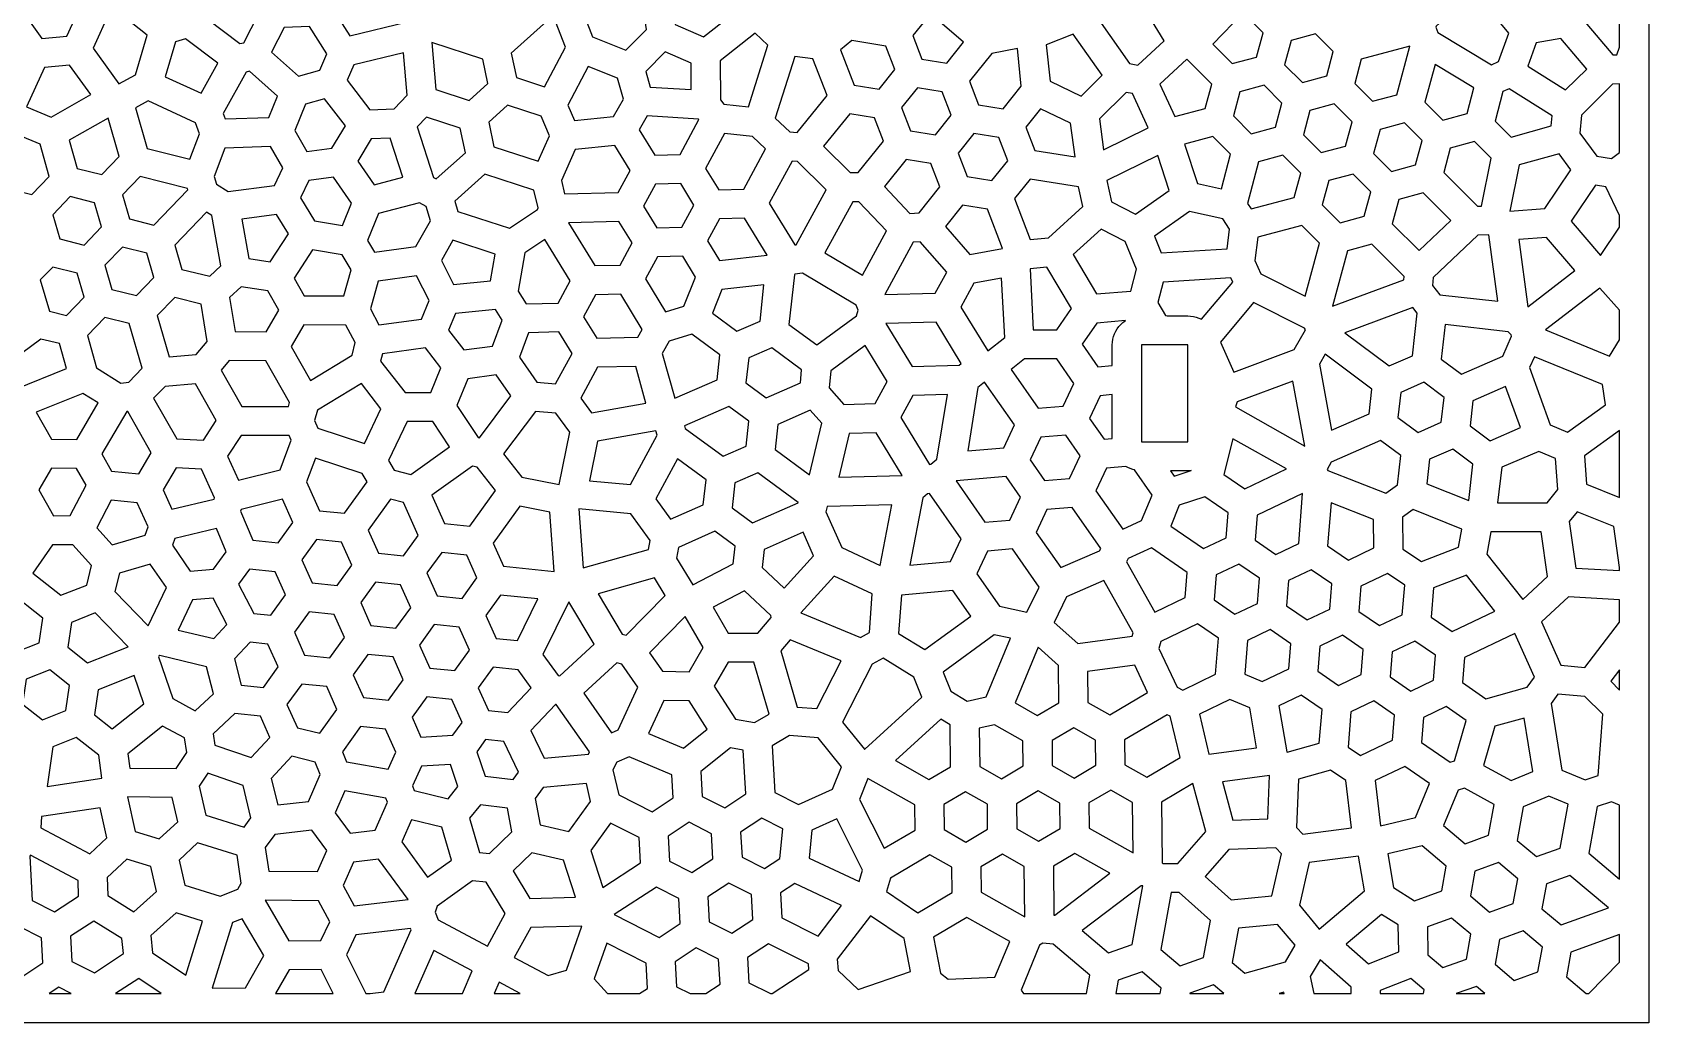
# Model space of a CAD drawing. Header units: millimetres. Extents: x 0 to 300, y -200 to 0.
# Drawn here: x 133 to 300, y -200 to -97.7 of the extents above; entities that cross this region are included whole.
import ezdxf

# ---------------------------------------------------------------- set-up
doc = ezdxf.new("R2010")
doc.units = ezdxf.units.MM

msp = doc.modelspace()

# ---------------------------------------------------------------- linework, layer by layer
at = {"color": 0}
for points in [[(204.19, -91.44), (198.96, -93.64), (199.44, -96.9), (202.38, -98.19), (206.15, -95.2), (205.77, -92.99), (204.26, -91.45), (204.19, -91.44)], [(300, -92.8), (300, -99.77), (300, -101.25), (300, -105), (300, -107.83), (300, -111.6), (300, -115.95), (300, -119.03), (300, -125.25), (300, -130.3), (300, -136.65), (300, -147.86), (300, -152.77), (300, -159.65), (300, -165.88), (300, -168.89), (300, -175.48), (300, -196.82), (300, -200), (295.4, -200), (292.38, -200), (286.86, -200), (283.81, -200), (279.66, -200), (274.02, -200), (273.11, -200), (266.87, -200), (266.08, -200), (263.01, -200), (259.3, -200), (256.3, -200), (252.7, -200), (233.75, -200), (228.11, -200), (225.05, -200), (219.49, -200), (216.49, -200), (211.06, -200), (208.05, -200), (203.55, -200), (200.27, -200), (196.66, -200), (191.08, -200), (186.8, -200), (183.68, -200), (180.34, -200), (170.33, -200), (168.14, -200), (155.82, -200), (151.39, -200), (145.26, -200), (141.33, -200), (138.23, -200), (133.72, -200), (130.72, -200)], [(135, -92.26), (132.36, -92.59), (131.19, -94.38), (134.02, -98.35), (136.61, -98.1), (138.15, -94.72), (135, -92.26)], [(165.38, -93.17), (164.19, -95.48), (165.85, -98.07), (171.8, -96.63), (171.9, -96.46), (171.9, -96.44), (169.42, -92.98), (165.38, -93.17)], [(191.99, -92.22), (189.55, -94.7), (190.92, -98.19), (194.36, -99.55), (196.48, -97.42), (195.95, -93.78), (191.99, -92.22)], [(155, -93.66), (152.4, -93.78), (151.1, -96.3), (154.49, -98.88), (154.88, -98.79), (156.4, -95.85), (155, -93.66)], [(247.61, -94.78), (243.19, -96.43), (246.38, -100.94), (247.23, -101.09), (249.94, -98.58), (247.61, -94.78)], [(296.71, -100.03), (297, -99.24), (297, -93.9), (296.68, -93.52), (294.12, -93.97), (293.24, -96.42), (296.3, -100.05), (296.71, -100.03)], [(141.03, -95.63), (139.34, -99.34), (141.97, -103.03), (143.69, -102.09), (144.89, -98.01), (141.76, -95.53), (141.03, -95.63)], [(186.83, -95.98), (182.51, -99.85), (183.05, -102.39), (185.96, -103.34), (188.11, -99.25), (186.83, -95.98)], [(225.83, -95.8), (224, -98.05), (224.94, -100.48), (227.5, -100.88), (229.24, -98.73), (225.83, -95.8)], [(260.18, -97.76), (258.12, -95.71), (254.98, -98.93), (256.99, -100.94), (259.5, -100.27), (260.18, -97.76)], [(278.05, -97.08), (278.02, -97.19), (278.22, -97.72), (283.78, -101.05), (284.5, -100.72), (285.56, -97.79), (283.89, -95.8), (278.39, -96.78), (278.05, -97.08)], [(148.88, -98.38), (147.82, -98.68), (146.76, -102.29), (150.48, -104.01), (152.19, -100.9), (148.88, -98.38)], [(161.66, -97.1), (159.07, -97.22), (157.76, -99.75), (160.55, -102.22), (162.73, -101.62), (163.47, -99.92), (161.66, -97.1)], [(204.12, -104.69), (204.47, -105.13), (207.02, -105.4), (209.02, -99.04), (207.7, -97.8), (204.1, -100.65), (204.12, -104.69)], [(237.78, -98.99), (238.17, -102.76), (241.37, -104.29), (243.56, -102.13), (240.55, -97.89), (237.78, -98.99)], [(265.58, -97.87), (263.07, -98.54), (262.4, -101.05), (264.24, -102.88), (266.75, -102.21), (267.42, -99.7), (265.58, -97.87)], [(290.94, -98.35), (288.38, -98.81), (287.52, -101.2), (291.42, -103.66), (293.6, -101.5), (290.94, -98.35)], [(171.4, -99.81), (166.25, -101.07), (165.55, -102.66), (167.91, -105.72), (170.42, -105.62), (171.77, -104.19), (171.4, -99.81)], [(174.32, -98.75), (174.73, -103.62), (178.18, -104.75), (180.11, -103.01), (179.58, -100.47), (174.32, -98.75)], [(198.41, -99.73), (196.41, -101.75), (196.87, -103.36), (201.11, -103.63), (201.1, -100.91), (198.41, -99.73)], [(217.7, -98.57), (216.53, -99.52), (217.93, -103.17), (220.5, -103.57), (222.13, -101.55), (221.2, -99.13), (217.7, -98.57)], [(232.15, -99.9), (229.83, -102.77), (230.77, -105.19), (233.33, -105.6), (235.2, -103.28), (234.8, -99.37), (232.15, -99.9)], [(275.34, -99.14), (270.32, -100.48), (269.65, -102.99), (271.48, -104.83), (273.99, -104.16), (275.34, -99.14)], [(134.31, -101.34), (132.45, -105.42), (134.98, -106.47), (139.08, -104.14), (136.9, -101.09), (134.31, -101.34)], [(155.12, -101.81), (152.75, -106.1), (152.95, -106.66), (157.48, -106.49), (158.37, -104.3), (155.47, -101.73), (155.12, -101.81)], [(193.48, -102.43), (190.46, -101.23), (188.36, -105.23), (189.04, -106.8), (193.08, -106.39), (194.1, -104.6), (193.48, -102.43)], [(211.8, -100.22), (209.79, -106.57), (211.3, -107.99), (212.06, -108.04), (215.13, -104.24), (213.67, -100.43), (211.8, -100.22)], [(254.87, -103.06), (252.3, -100.49), (249.52, -103.06), (251.06, -106.41), (254.2, -105.57), (254.87, -103.06)], [(281.95, -103.45), (277.93, -101.04), (276.89, -104.93), (278.73, -106.77), (281.24, -106.1), (281.95, -103.45)], [(224.47, -103.44), (222.83, -105.46), (223.76, -107.88), (226.33, -108.29), (227.97, -106.27), (227.03, -103.85), (224.47, -103.44)], [(260.28, -103.17), (257.77, -103.84), (257.1, -106.35), (258.93, -108.19), (261.44, -107.51), (262.12, -105.01), (260.28, -103.17)], [(296.17, -110.74), (297, -110.11), (297, -103.02), (296.28, -103.06), (293.06, -106.25), (292.88, -108.11), (294.64, -110.49), (296.17, -110.74)], [(145.01, -104.79), (143.69, -105.51), (144.9, -109.7), (149.3, -110.8), (150.3, -108.18), (149.91, -107.05), (145.01, -104.79)], [(163.24, -104.59), (161.27, -105.13), (160.16, -107.84), (161.4, -110.02), (163.97, -109.67), (165.38, -107.35), (163.24, -104.59)], [(246.02, -103.92), (243.26, -106.64), (243.69, -109.84), (248.29, -107.56), (246.67, -104.03), (246.02, -103.92)], [(265.01, -105.78), (264.34, -108.29), (266.18, -110.13), (268.69, -109.46), (269.36, -106.95), (267.52, -105.11), (265.01, -105.78)], [(284.95, -103.81), (284.13, -106.88), (285.79, -108.53), (289.94, -107.36), (290.04, -106.34), (285.58, -103.53), (284.95, -103.81)], [(136.85, -108.86), (137.69, -111.77), (140.21, -112.4), (142.01, -110.53), (140.88, -106.57), (136.85, -108.86)], [(173.76, -106.46), (172.79, -107.48), (174.48, -112.7), (174.76, -112.85), (177.79, -110.14), (177.25, -107.6), (173.76, -106.46)], [(180.19, -106.98), (180.72, -109.52), (185.29, -111.01), (186.46, -108.39), (185.59, -106.38), (182.12, -105.24), (180.19, -106.98)], [(196.55, -106.35), (195.74, -107.78), (197.35, -110.4), (199.95, -110.33), (201.9, -106.73), (201.87, -106.69), (196.55, -106.35)], [(217.47, -106.13), (214.75, -109.48), (217.51, -112.2), (218.34, -112.2), (220.96, -108.96), (220.03, -106.54), (217.47, -106.13)], [(237.18, -105.61), (235.66, -107.49), (236.6, -109.91), (240.76, -110.57), (240.29, -107.1), (237.18, -105.61)], [(131.62, -108.32), (128.64, -113.02), (128.73, -113.4), (133, -114.47), (134.8, -112.6), (133.84, -109.25), (131.62, -108.32)], [(207.42, -108.46), (204.54, -108.15), (202.58, -111.76), (203.94, -113.98), (206.54, -113.91), (208.79, -109.75), (207.42, -108.46)], [(230.3, -108.16), (228.66, -110.18), (229.6, -112.6), (232.16, -113.01), (233.8, -110.99), (232.86, -108.56), (230.3, -108.16)], [(254.97, -108.47), (252.06, -109.25), (253.39, -113.33), (255.86, -113.87), (256.81, -110.31), (254.97, -108.47)], [(274.77, -107.05), (272.26, -107.73), (271.58, -110.23), (273.42, -112.07), (275.93, -111.4), (276.6, -108.89), (274.77, -107.05)], [(151.82, -112.61), (152.08, -113.38), (153.29, -114.15), (158.05, -113.53), (158.91, -111.71), (157.64, -109.49), (152.94, -109.66), (151.82, -112.61)], [(170.01, -108.64), (168.06, -108.72), (166.67, -111.01), (168.34, -113.45), (171.32, -112.68), (170.01, -108.64)], [(189.11, -109.8), (187.69, -113), (188.03, -114.39), (193.55, -114.25), (194.79, -111.97), (193.21, -109.39), (189.11, -109.8)], [(282.01, -109), (279.5, -109.67), (278.83, -112.18), (282.32, -115.67), (282.72, -115.65), (283.72, -110.7), (282.01, -109)], [(212.07, -111.05), (211.52, -111.01), (209.17, -115.34), (211.82, -119.67), (211.96, -119.65), (215.04, -113.98), (212.07, -111.05)], [(225.86, -111.25), (223.3, -110.85), (221.05, -113.63), (223.7, -116.42), (224.64, -116.35), (226.79, -113.68), (225.86, -111.25)], [(249.29, -110.42), (244.04, -113.01), (244.51, -115.22), (247, -116.49), (250.46, -114.03), (249.29, -110.42)], [(259.71, -111.08), (258.56, -115.38), (258.93, -115.95), (263.38, -114.76), (264.06, -112.25), (262.22, -110.41), (259.71, -111.08)], [(291.96, -111.91), (290.74, -110.26), (286.63, -111.41), (285.67, -116.17), (289.27, -115.9), (291.96, -111.91)], [(144.17, -112.61), (142.37, -114.48), (143.08, -116.98), (145.6, -117.61), (149.11, -113.97), (149.07, -113.83), (144.17, -112.61)], [(161.6, -113.02), (160.76, -114.82), (162.2, -117.17), (165.07, -117.65), (166, -115.35), (164.17, -112.67), (161.6, -113.02)], [(179.79, -112.37), (176.69, -115.16), (177, -116.2), (182.33, -117.93), (185.21, -116.02), (185.29, -115.82), (184.85, -114.02), (179.79, -112.37)], [(200.02, -113.33), (197.43, -113.4), (196.19, -115.68), (197.54, -117.9), (200.14, -117.83), (201.38, -115.55), (200.02, -113.33)], [(241.11, -113.66), (236.13, -112.88), (234.49, -114.89), (236.12, -119.12), (237.99, -118.94), (241.54, -115.7), (241.11, -113.66)], [(269.46, -112.36), (266.95, -113.03), (266.28, -115.54), (268.12, -117.37), (270.63, -116.7), (271.3, -114.19), (269.46, -112.36)], [(297, -117.85), (297, -116.64), (295.56, -113.68), (294.5, -113.51), (291.99, -117.23), (295.03, -120.77), (297, -117.85)], [(136.96, -114.68), (135.16, -116.55), (135.87, -119.05), (138.39, -119.68), (140.2, -117.81), (139.48, -115.31), (136.96, -114.68)], [(274.2, -114.97), (273.52, -117.48), (276.3, -120.26), (279.57, -117.16), (276.71, -114.3), (274.2, -114.97)], [(151.05, -116.28), (147.76, -119.69), (148.48, -122.19), (151.37, -122.91), (152.51, -121.84), (151.58, -116.62), (151.05, -116.28)], [(158.28, -116.53), (154.69, -117), (155.42, -121.06), (157.6, -121.4), (159.5, -118.51), (158.28, -116.53)], [(173.04, -115.33), (168.8, -116.43), (167.67, -119.2), (168.38, -120.42), (172.66, -119.84), (174.17, -117.19), (173.72, -115.7), (173.04, -115.33)], [(218.41, -115.21), (217.78, -115.2), (214.92, -120.47), (218.79, -122.79), (221.27, -118.21), (218.41, -115.21)], [(231.69, -115.97), (229.13, -115.57), (227.36, -117.75), (229.87, -120.65), (233.25, -120.02), (231.69, -115.97)], [(256.02, -116.97), (252.56, -116.22), (248.96, -118.78), (249.65, -120.5), (256.45, -120.08), (256.71, -118.04), (256.02, -116.97)], [(193.63, -117.25), (188.43, -117.38), (191.15, -121.81), (193.75, -121.75), (194.99, -119.46), (193.63, -117.25)], [(206.61, -116.91), (204.02, -116.98), (202.78, -119.26), (204.01, -121.28), (208.96, -120.74), (206.61, -116.91)], [(243.43, -118.04), (240.55, -120.67), (242.96, -124.73), (246.51, -124.43), (247.09, -122.17), (245.94, -119.32), (243.43, -118.04)], [(259.32, -121.27), (259.93, -122.64), (264.53, -124.95), (265.99, -119.5), (264.16, -117.66), (259.63, -118.87), (259.32, -121.27)], [(142.36, -119.89), (140.55, -121.76), (141.27, -124.26), (143.79, -124.89), (145.59, -123.02), (144.88, -120.52), (142.36, -119.89)], [(162, -120.17), (160.09, -123.09), (161.12, -124.91), (165.22, -124.94), (165.98, -122.25), (165.06, -120.69), (162, -120.17)], [(180.85, -120.61), (176.49, -119.18), (175.3, -121.27), (176.56, -123.75), (180.36, -123.36), (180.85, -120.61)], [(185.97, -119.11), (183.92, -120.48), (183.22, -124.43), (184.06, -125.75), (187.35, -125.67), (188.59, -123.38), (185.97, -119.11)], [(227.49, -122.48), (224.76, -119.34), (224.04, -119.4), (221.11, -124.78), (226.31, -124.65), (227.49, -122.48)], [(274.73, -122.93), (271.4, -119.6), (268.89, -120.27), (267.35, -126.01), (274.7, -123.27), (274.73, -122.93)], [(277.73, -123.04), (277.67, -123.86), (278.44, -124.82), (284.41, -125.49), (283.49, -118.63), (282.34, -118.67), (277.73, -123.04)], [(289.46, -118.89), (286.58, -119.11), (287.51, -126.06), (292.39, -122.3), (289.46, -118.89)], [(197.62, -120.9), (196.38, -123.18), (198.46, -126.58), (200.34, -126.01), (201.56, -123.01), (200.22, -120.83), (197.62, -120.9)], [(135.15, -121.96), (133.87, -123.29), (134.81, -126.51), (136.58, -126.95), (138.39, -125.08), (137.67, -122.59), (135.15, -121.96)], [(168.77, -123.4), (167.96, -126.27), (168.83, -127.93), (173.26, -127.33), (174.04, -125.41), (172.74, -122.86), (168.77, -123.4)], [(211.81, -122.7), (211.76, -122.76), (211.19, -127.87), (214.09, -130), (218.18, -126.99), (218.34, -126.4), (218.14, -125.9), (212.61, -122.58), (211.81, -122.7)], [(230.28, -123.62), (228.94, -126.08), (231.73, -130.62), (233.48, -129.23), (233.16, -123.09), (230.28, -123.62)], [(237.83, -121.97), (236.12, -122.14), (236.44, -128.43), (238.87, -128.43), (240.37, -126.25), (237.83, -121.97)], [(249.85, -123.5), (249.3, -125.61), (250.08, -126.96), (250.26, -127), (252.4, -127), (252.69, -127.01), (252.99, -127.06), (253.27, -127.13), (253.55, -127.23), (253.81, -127.35), (257.03, -123.5), (256.84, -123.06), (249.85, -123.5)], [(150.47, -125.78), (147.75, -125.1), (145.95, -126.97), (147.17, -131.23), (149.98, -130.99), (151.11, -129.66), (150.47, -125.78)], [(153.4, -125.11), (153.98, -128.61), (157.2, -128.63), (158.51, -126.39), (157.38, -124.4), (154.62, -123.98), (153.4, -125.11)], [(193.82, -124.75), (191.23, -124.81), (189.99, -127.1), (191.34, -129.31), (195.6, -129.2), (196.05, -128.39), (193.82, -124.75)], [(208.62, -123.8), (204.28, -124.27), (203.29, -126.72), (205.83, -128.59), (208.21, -127.55), (208.62, -123.8)], [(297, -126.41), (294.94, -124.13), (289.35, -128.44), (295.97, -131.16), (297, -129.47), (297, -126.41)], [(180.87, -126.33), (176.74, -126.74), (176.04, -128.46), (177.63, -130.52), (180.58, -130.12), (181.58, -127.44), (180.87, -126.33)], [(264.46, -128.26), (259.17, -125.62), (255.77, -129.7), (257.14, -132.82), (263.38, -130.48), (264.56, -128.43), (264.46, -128.26)], [(275.64, -126.12), (268.62, -128.74), (273.21, -132.14), (275.59, -131.11), (276.1, -126.7), (275.64, -126.12)], [(140.54, -127.17), (138.74, -129.04), (139.69, -132.36), (142.2, -133.94), (143, -133.83), (144.39, -132.41), (143.06, -127.8), (140.54, -127.17)], [(161.1, -127.91), (159.79, -130.15), (161.79, -133.67), (166.08, -131.04), (166.4, -129.75), (165.44, -127.94), (161.1, -127.91)], [(229, -131.92), (226.39, -127.65), (221.19, -127.78), (223.91, -132.21), (228.79, -132.09), (229, -131.92)], [(241.48, -129.93), (243.09, -132.25), (244.6, -132.12), (244.6, -130), (244.61, -129.71), (244.66, -129.41), (244.73, -129.13), (244.83, -128.85), (244.95, -128.59), (245.11, -128.33), (245.28, -128.1), (245.48, -127.88), (245.7, -127.68), (245.93, -127.51), (245.97, -127.48), (242.99, -127.74), (241.48, -129.93)], [(285.48, -128.63), (278.98, -127.9), (278.57, -131.46), (280.66, -133), (284.95, -131.15), (285.84, -129.1), (285.81, -128.96), (285.48, -128.63)], [(133.94, -129.39), (130.07, -132.26), (131.17, -134.48), (131.32, -134.55), (136.59, -132.44), (135.86, -129.86), (133.94, -129.39)], [(183.35, -131.27), (185.16, -133.86), (187.08, -134.02), (188.79, -130.88), (187.43, -128.66), (184.29, -128.75), (183.35, -131.27)], [(198.81, -129.61), (198.11, -130.87), (199.4, -135.51), (203.77, -133.59), (204.06, -131.01), (201.18, -128.89), (198.81, -129.61)], [(219.07, -130.06), (215.52, -132.68), (215.34, -134.42), (216.88, -136.15), (220.11, -136.06), (221.35, -133.78), (219.07, -130.06)], [(247.6, -130), (247.6, -140), (252.4, -140), (252.4, -130), (247.6, -130)], [(153.39, -131.6), (152.55, -132.6), (154.68, -136.34), (159.49, -136.36), (159.62, -135.93), (157.18, -131.63), (153.39, -131.6)], [(173.66, -130.3), (169.21, -130.91), (169.02, -131.66), (171.54, -134.91), (174.21, -134.91), (175.25, -132.36), (173.66, -130.3)], [(209.42, -130.29), (207.04, -131.34), (206.75, -133.92), (208.85, -135.46), (212.38, -133.91), (212.51, -132.57), (209.42, -130.29)], [(235.54, -131.42), (234.15, -132.53), (236.95, -136.54), (239.53, -136.32), (240.63, -133.97), (238.87, -131.43), (235.54, -131.42)], [(266.57, -130.95), (265.99, -131.97), (267.24, -138.81), (271.12, -137.13), (271.42, -134.55), (266.57, -130.95)], [(288.19, -131.21), (287.7, -132.34), (289.83, -138.24), (291.62, -139), (295.54, -136.18), (295.23, -134.1), (288.19, -131.21)], [(176.9, -136.25), (179.09, -139.57), (179.23, -139.6), (182.48, -135.26), (180.97, -133.09), (178.03, -133.49), (176.9, -136.25)], [(195.37, -132.21), (191.42, -132.31), (189.7, -135.49), (190.81, -137.01), (196.43, -136.02), (195.37, -132.21)], [(138.26, -135), (133.45, -136.93), (135.04, -139.73), (137.63, -139.75), (139.84, -135.99), (138.26, -135)], [(146.75, -134.28), (145.57, -135.49), (147.96, -139.7), (150.72, -139.82), (152.05, -137.79), (149.9, -134.01), (146.75, -134.28)], [(162.51, -136.75), (162.18, -137.79), (162.52, -138.61), (167.35, -140.18), (169.05, -136.6), (167.03, -133.98), (162.51, -136.75)], [(223.98, -135.21), (222.74, -137.5), (225.72, -142.35), (225.86, -142.33), (226.48, -141.81), (227.56, -135.12), (223.98, -135.21)], [(234.49, -138.26), (231.4, -133.84), (230.71, -134.39), (229.66, -140.93), (233.38, -140.61), (234.49, -138.26)], [(242.25, -137.59), (243.74, -139.72), (244.6, -139.65), (244.6, -135.13), (243.35, -135.24), (242.25, -137.59)], [(263.26, -133.73), (257.51, -135.88), (257.32, -136.4), (264.49, -140.45), (263.26, -133.73)], [(276.78, -133.86), (274.4, -134.9), (274.1, -137.48), (276.18, -139.03), (278.57, -137.99), (278.87, -135.41), (276.78, -133.86)], [(281.85, -135.76), (281.55, -138.34), (283.63, -139.89), (286.75, -138.54), (285.22, -134.3), (281.85, -135.76)], [(140.22, -141.26), (141.23, -143.03), (144.06, -143.3), (145.33, -141.15), (142.9, -136.87), (142.79, -136.89), (140.22, -141.26)], [(185.03, -136.86), (181.73, -141.26), (183.6, -143.64), (187.46, -144.41), (188.55, -139), (187.12, -137.04), (185.03, -136.86)], [(200.42, -138.34), (200.49, -138.63), (204.41, -141.5), (206.79, -140.46), (207.07, -137.87), (204.98, -136.34), (200.42, -138.34)], [(213.39, -136.74), (210.05, -138.2), (209.77, -140.79), (213.33, -143.4), (214.59, -138.08), (213.39, -136.74)], [(169.84, -141.95), (170.41, -142.94), (172.14, -143.38), (176.12, -140.52), (174.41, -137.91), (171.75, -137.91), (169.84, -141.95)], [(159.59, -139.36), (154.62, -139.34), (153.21, -141.49), (154.34, -143.97), (158.63, -142.91), (159.79, -139.85), (159.59, -139.36)], [(191.41, -139.95), (190.6, -144.02), (194.84, -144.42), (197.57, -139.32), (197.46, -138.88), (191.41, -139.95)], [(222.9, -143.49), (220.19, -139.06), (217.42, -139.14), (216.35, -143.67), (222.9, -143.49)], [(239.79, -139.31), (237.2, -139.53), (236.1, -141.88), (237.59, -144.01), (240.18, -143.79), (241.28, -141.44), (239.79, -139.31)], [(257.04, -139.68), (256.11, -143.37), (258.28, -144.86), (262.58, -142.81), (257.04, -139.68)], [(267.19, -142.1), (266.79, -142.86), (266.86, -142.96), (272.84, -145.32), (274.04, -144.46), (274.39, -141.43), (272.31, -139.88), (267.19, -142.1)], [(293.36, -141.44), (293.59, -144.39), (297, -145.77), (297, -138.82), (293.36, -141.44)], [(162.3, -141.69), (161.37, -144.13), (162.71, -147.12), (165.3, -147.38), (167.64, -144.14), (167.13, -143.27), (162.3, -141.69)], [(202.63, -143.92), (199.68, -141.75), (197.45, -145.9), (198.95, -147.99), (202.35, -146.5), (202.63, -143.92)], [(279.76, -140.75), (277.37, -141.78), (277.08, -144.33), (281.41, -146.06), (281.84, -142.3), (279.76, -140.75)], [(288.64, -140.99), (284.82, -142.64), (284.4, -146.31), (289.5, -146.29), (290.62, -144.94), (290.38, -141.74), (288.64, -140.99)], [(137.61, -142.75), (135.02, -142.73), (133.7, -144.97), (135.22, -147.65), (136.97, -147.63), (138.6, -144.49), (137.61, -142.75)], [(147.9, -142.7), (146.56, -144.97), (147.47, -146.97), (151.82, -145.92), (151.87, -145.78), (150.52, -142.82), (147.9, -142.7)], [(178.5, -142.51), (174.32, -145.51), (175.63, -148.45), (178.22, -148.72), (180.88, -145.04), (178.99, -142.62), (178.5, -142.51)], [(207.99, -143.2), (205.61, -144.25), (205.33, -146.83), (207.42, -148.37), (212.14, -146.3), (212.15, -146.26), (207.99, -143.2)], [(246.88, -142.91), (246.73, -142.87), (246.45, -142.77), (246.19, -142.65), (246, -142.54), (244, -142.71), (242.9, -145.06), (245.67, -149.03), (247.62, -148.14), (248.7, -145.52), (246.88, -142.91)], [(252.69, -142.99), (252.4, -143), (250.6, -143), (250.99, -143.56), (252.76, -142.98), (252.69, -142.99)], [(228.48, -144.05), (228.47, -144.05), (231.44, -148.31), (234.03, -148.08), (235.13, -145.73), (233.64, -143.6), (228.48, -144.05)], [(143.87, -146.29), (141.18, -146.04), (139.7, -148.89), (141.29, -150.66), (144.69, -149.66), (145, -148.79), (143.87, -146.29)], [(154.62, -146.99), (154.56, -147.16), (155.83, -150.18), (158.45, -150.45), (159.97, -148.34), (158.9, -145.93), (154.62, -146.99)], [(170.05, -145.94), (167.73, -149.14), (168.79, -151.51), (171.37, -151.78), (172.9, -149.68), (171.38, -146.28), (170.05, -145.94)], [(183.41, -146.66), (180.65, -150.48), (181.71, -152.85), (186.95, -153.39), (186.5, -147.28), (183.41, -146.66)], [(215, -147.25), (216.66, -150.93), (220.61, -152.78), (221.82, -146.52), (215.14, -146.7), (215, -147.25)], [(225.72, -145.36), (225.52, -145.37), (225.02, -145.78), (223.68, -152.74), (227.88, -152.38), (228.98, -150.03), (225.72, -145.36)], [(240.44, -146.78), (237.85, -147), (236.75, -149.36), (239.29, -153), (243.29, -151.27), (243.41, -151.04), (240.44, -146.78)], [(254.16, -145.67), (251.52, -146.54), (250.63, -148.71), (254.03, -151.04), (256.37, -149.92), (256.58, -147.33), (254.16, -145.67)], [(259.57, -147.57), (259.36, -150.16), (261.5, -151.63), (263.85, -150.51), (264.26, -145.33), (259.57, -147.57)], [(271.56, -148.04), (267.19, -146.32), (266.84, -150.75), (268.98, -152.22), (271.62, -150.97), (271.56, -148.04)], [(194.86, -147.44), (189.48, -146.92), (189.93, -153.03), (196.69, -151.13), (196.85, -150.21), (194.86, -147.44)], [(275.66, -146.99), (274.56, -147.78), (274.62, -151.09), (276.54, -152.36), (280.35, -150.9), (280.71, -149.02), (275.66, -146.99)], [(297, -153.31), (297, -152.98), (296.41, -148.76), (292.62, -147.23), (291.79, -148.24), (292.47, -153.07), (297, -153.31)], [(147.76, -149.99), (147.51, -150.67), (149.36, -153.35), (151.77, -153.15), (153.08, -151.38), (152.06, -148.95), (147.76, -149.99)], [(162.41, -150.1), (160.88, -152.21), (161.94, -154.58), (164.53, -154.84), (166.05, -152.74), (164.99, -150.37), (162.41, -150.1)], [(203.55, -149.25), (199.78, -150.91), (199.57, -152.02), (201.26, -154.79), (205.45, -152.62), (205.65, -150.79), (203.55, -149.25)], [(212.65, -149.35), (208.63, -151.12), (208.42, -152.99), (210.71, -155.11), (213.75, -151.77), (212.65, -149.35)], [(288.91, -149.29), (283.71, -149.31), (283.27, -151.6), (286.99, -156.3), (289.56, -153.93), (288.91, -149.29)], [(135.14, -150.65), (133.1, -153.57), (135.98, -155.86), (138.66, -154.8), (139.16, -152.77), (137.23, -150.63), (135.14, -150.65)], [(175.33, -151.43), (173.8, -153.54), (174.87, -155.91), (177.45, -156.18), (178.97, -154.07), (177.91, -151.7), (175.33, -151.43)], [(230.6, -153.65), (232.93, -156.99), (235.78, -157.59), (237.03, -155.01), (234.29, -151.07), (231.7, -151.3), (230.6, -153.65)], [(248.63, -150.97), (246.25, -152.07), (246.08, -152.4), (249, -157.59), (252.12, -156.1), (252.33, -153.51), (248.63, -150.97)], [(142.06, -153.56), (141.58, -155.47), (145.01, -159.02), (146.89, -155.05), (145.22, -152.63), (142.06, -153.56)], [(155.49, -153.16), (154.34, -154.72), (155.93, -157.73), (157.68, -157.91), (159.21, -155.8), (158.14, -153.43), (155.49, -153.16)], [(255.32, -153.75), (255.11, -156.34), (257.26, -157.81), (259.6, -156.69), (259.8, -154.1), (257.66, -152.63), (255.32, -153.75)], [(265.14, -153.22), (262.8, -154.34), (262.59, -156.93), (264.73, -158.4), (267.08, -157.28), (267.28, -154.69), (265.14, -153.22)], [(166.96, -156.6), (168.02, -158.97), (170.6, -159.24), (172.13, -157.14), (171.07, -154.76), (168.48, -154.5), (166.96, -156.6)], [(191.48, -155.71), (193.97, -159.86), (194.4, -159.97), (198.41, -155.88), (197.31, -154.07), (191.48, -155.71)], [(219.81, -155.72), (215.88, -153.88), (212.43, -157.67), (218.58, -160.21), (219.53, -159.69), (219.81, -155.72)], [(243.73, -154.34), (239.87, -156.02), (238.59, -158.67), (241.02, -160.84), (246.65, -160.09), (246.76, -159.72), (243.73, -154.34)], [(273.01, -153.62), (270.27, -154.93), (270.07, -157.52), (272.21, -158.99), (274.55, -157.87), (274.8, -154.8), (273.01, -153.62)], [(281.17, -153.79), (277.78, -155.1), (277.54, -158.11), (279.69, -159.58), (284.1, -157.48), (281.17, -153.79)], [(129.96, -155.6), (129.28, -160.12), (131.32, -161.73), (133.74, -160.78), (134.12, -158.21), (130.66, -155.47), (129.96, -155.6)], [(151.71, -156.17), (149.6, -156.34), (148.12, -159.46), (151.78, -160.33), (153.15, -158.89), (151.71, -156.17)], [(181.4, -155.83), (179.88, -157.94), (180.94, -160.31), (183.15, -160.54), (185.27, -156.23), (181.4, -155.83)], [(188.47, -156.52), (185.79, -161.98), (187.37, -164.15), (187.53, -164.17), (191.08, -160.89), (188.47, -156.52)], [(206.6, -155.4), (203.37, -157.08), (204.92, -159.76), (208, -159.76), (209.36, -158.15), (209.34, -157.94), (206.6, -155.4)], [(228.14, -155.37), (222.81, -155.83), (222.53, -159.81), (225.23, -161.47), (229.97, -158), (228.14, -155.37)], [(297, -158.63), (297, -156.31), (291.71, -156.03), (288.93, -158.6), (290.92, -163.07), (293.39, -163.3), (297, -158.63)], [(137.09, -158.65), (136.7, -161.22), (138.74, -162.84), (142.93, -161.18), (139.54, -157.68), (137.09, -158.65)], [(161.64, -157.56), (160.11, -159.67), (161.17, -162.04), (163.76, -162.3), (165.28, -160.2), (164.22, -157.83), (161.64, -157.56)], [(196.8, -161.8), (198.12, -163.71), (200.88, -163.75), (202.32, -161.26), (200.47, -158.06), (196.8, -161.8)], [(173.03, -161), (174.1, -163.37), (176.68, -163.64), (178.2, -161.53), (177.14, -159.16), (174.56, -158.89), (173.03, -161)], [(227.13, -163.8), (227.92, -165.76), (229.61, -166.79), (231.57, -166.34), (234.09, -160.3), (232.39, -159.95), (227.13, -163.8)], [(249.62, -160.62), (249.4, -161.34), (251.3, -165.36), (251.88, -165.64), (255.26, -163.99), (255.56, -160.28), (253.41, -158.81), (249.62, -160.62)], [(258.55, -160.52), (258.27, -164), (260.09, -164.77), (262.83, -163.46), (263.03, -160.87), (260.89, -159.4), (258.55, -160.52)], [(268.37, -159.99), (266.02, -161.11), (265.82, -163.7), (267.96, -165.17), (270.3, -164.05), (270.51, -161.46), (268.37, -159.99)], [(286.18, -159.81), (280.98, -162.29), (280.77, -164.88), (283.18, -166.54), (287.44, -165.36), (288.19, -164.31), (286.18, -159.81)], [(155.56, -160.71), (153.94, -162.42), (154.63, -165.13), (156.91, -165.37), (158.44, -163.26), (157.37, -160.89), (155.56, -160.71)], [(211.33, -160.46), (210.36, -161.61), (212.06, -167.4), (214.08, -167.56), (216.59, -162.64), (211.33, -160.46)], [(239.04, -163.1), (236.95, -161.23), (234.56, -166.98), (236.84, -168.27), (239.08, -166.95), (239.04, -163.1)], [(275.84, -160.58), (273.5, -161.7), (273.3, -164.29), (275.44, -165.76), (277.78, -164.64), (277.99, -162.05), (275.84, -160.58)], [(134.84, -163.57), (132.42, -164.52), (132.04, -167.09), (134.08, -168.71), (136.49, -167.75), (136.87, -165.18), (134.84, -163.57)], [(146.12, -162.14), (146.08, -162.23), (147.55, -166.53), (149.88, -167.78), (151.76, -166.03), (151.05, -163.24), (146.2, -162.09), (146.12, -162.14)], [(167.71, -161.96), (166.19, -164.06), (167.25, -166.43), (169.84, -166.7), (171.36, -164.6), (170.3, -162.23), (167.71, -161.96)], [(180.63, -163.29), (179.11, -165.4), (180.17, -167.77), (182.15, -167.97), (184.57, -165.41), (183.22, -163.56), (180.63, -163.29)], [(193.95, -162.96), (193.42, -162.82), (190, -165.98), (192.87, -170.06), (193.55, -169.77), (195.6, -165.34), (193.95, -162.96)], [(204.92, -162.76), (203.49, -165.23), (205.66, -168.65), (207.63, -168.99), (209.14, -168.12), (207.57, -162.76), (204.92, -162.76)], [(220.92, -162.35), (219.79, -162.97), (216.74, -168.95), (219.01, -171.75), (219.02, -171.75), (224.93, -166.37), (224.1, -164.3), (220.92, -162.35)], [(246.91, -163.08), (242.05, -163.73), (242.08, -166.92), (244.34, -168.19), (248.23, -165.89), (246.91, -163.08)], [(297, -165.64), (297, -163.54), (296.08, -164.73), (297, -165.64)], [(143.57, -164.15), (139.84, -165.63), (139.46, -168.2), (141.3, -169.66), (144.56, -167.06), (143.57, -164.15)], [(160.87, -165.02), (159.34, -167.13), (160.42, -169.54), (162.74, -170.11), (164.51, -167.66), (163.45, -165.29), (160.87, -165.02)], [(176.37, -166.62), (173.79, -166.36), (172.27, -168.46), (173.18, -170.51), (176.48, -170.31), (177.43, -168.99), (176.37, -166.62)], [(198.28, -166.71), (196.69, -170.13), (200.31, -171.64), (202.76, -169.68), (200.9, -166.75), (198.28, -166.71)], [(258.79, -167.48), (256.73, -166.61), (253.62, -168.13), (254.58, -172.27), (259.5, -171.61), (258.79, -167.48)], [(261.8, -167.28), (262.62, -172.02), (262.66, -172.05), (265.98, -171.13), (266.26, -167.64), (264.12, -166.17), (261.8, -167.28)], [(271.6, -166.76), (269.25, -167.88), (268.96, -171.54), (270.24, -172.39), (273.53, -170.82), (273.74, -168.23), (271.6, -166.76)], [(290.63, -166.06), (289.94, -167.03), (291.03, -173.93), (293.43, -174.91), (294.79, -174.48), (295.27, -168.15), (293.41, -166.31), (290.63, -166.06)], [(153.96, -168.08), (151.72, -170.17), (151.91, -171.32), (155.64, -172.62), (157.58, -170.53), (156.61, -168.35), (153.96, -168.08)], [(187.16, -167.15), (187.07, -167.14), (184.53, -169.82), (185.91, -172.69), (190.48, -172.28), (190.6, -172.04), (187.16, -167.15)], [(250.25, -168.19), (245.87, -170.77), (245.9, -173.37), (248.16, -174.65), (251.59, -172.62), (250.59, -168.35), (250.25, -168.19)], [(276.73, -168.47), (276.52, -171.06), (279.48, -173.09), (279.94, -172.96), (281.16, -168.79), (279.07, -167.35), (276.73, -168.47)], [(287.14, -168.55), (284.11, -169.39), (282.93, -173.43), (285.8, -174.99), (288.02, -174.06), (287.14, -168.55)], [(146.48, -169.37), (142.91, -172.22), (143.1, -173.7), (147.89, -173.76), (148.99, -172.1), (148.75, -170.59), (146.48, -169.37)], [(166.94, -169.42), (165.07, -172.01), (165.49, -173.05), (169.8, -173.8), (170.59, -172.07), (169.53, -169.69), (166.94, -169.42)], [(227.85, -169.23), (226.89, -168.64), (222.19, -172.93), (225.66, -174.88), (227.9, -173.56), (227.85, -169.23)], [(232.43, -169.23), (230.86, -169.58), (230.9, -173.53), (233.16, -174.8), (235.4, -173.48), (235.37, -170.88), (232.43, -169.23)], [(238.37, -170.85), (238.4, -173.45), (240.66, -174.73), (242.9, -173.4), (242.87, -170.81), (240.61, -169.53), (238.37, -170.85)], [(137.59, -170.55), (135.18, -171.5), (134.57, -175.59), (140.22, -174.75), (139.9, -172.38), (137.59, -170.55)], [(178.95, -172.02), (179.82, -174.54), (182.71, -174.88), (183.27, -174.11), (181.75, -170.95), (179.86, -170.75), (178.95, -172.02)], [(205.16, -171.6), (202.1, -174.05), (202.24, -176.63), (204.56, -177.8), (206.74, -176.38), (206.48, -171.84), (205.16, -171.6)], [(211.26, -170.35), (209.46, -171.4), (209.73, -176.21), (212.2, -177.46), (215.68, -175.88), (216.61, -173.56), (214.2, -170.58), (211.26, -170.35)], [(159.85, -172.49), (157.72, -174.78), (158.39, -177.5), (161.58, -177.14), (162.79, -174.37), (162.26, -173.08), (159.85, -172.49)], [(173.23, -173.51), (172.3, -175.55), (172.47, -176.02), (175.99, -176.87), (177.01, -175.62), (176.23, -173.33), (173.23, -173.51)], [(193.02, -173.9), (193.61, -176.47), (197.07, -178.22), (199.25, -176.79), (199.11, -174.39), (194.68, -172.55), (193.43, -173.09), (193.02, -173.9)], [(274.82, -173.53), (271.74, -175), (272.3, -179.66), (275.91, -178.8), (277.37, -175.28), (274.82, -173.53)], [(151.17, -174.24), (150.29, -175.56), (150.98, -178.57), (154.94, -179.79), (155.63, -178.83), (154.81, -175.5), (151.17, -174.24)], [(224.19, -177.5), (219.36, -174.78), (218.49, -176.94), (221.02, -181.99), (224.22, -180.1), (224.19, -177.5)], [(260.67, -178.96), (260.85, -174.46), (255.98, -175.11), (257.06, -179.1), (260.67, -178.96)], [(267.14, -173.93), (263.84, -174.84), (263.63, -179.84), (264.27, -180.52), (269.3, -179.87), (268.71, -174.98), (267.14, -173.93)], [(147.49, -176.75), (142.86, -176.69), (143.67, -180.25), (146.16, -181.01), (148.06, -179.24), (147.49, -176.75)], [(165.32, -176.07), (164.33, -178.34), (165.87, -180.43), (168.45, -180.13), (169.72, -177.23), (169.57, -176.81), (165.32, -176.07)], [(185.82, -175.71), (184.99, -176.84), (185.5, -179.58), (188.45, -180.27), (190.69, -177.16), (190.27, -175.31), (185.82, -175.71)], [(227.19, -177.47), (227.22, -180.06), (229.48, -181.34), (231.72, -180.02), (231.69, -177.42), (229.43, -176.14), (227.19, -177.47)], [(236.93, -176.06), (234.69, -177.39), (234.72, -179.98), (236.98, -181.26), (239.22, -179.94), (239.19, -177.34), (236.93, -176.06)], [(244.43, -175.99), (242.19, -177.31), (242.22, -179.91), (246.74, -182.46), (246.69, -177.26), (244.43, -175.99)], [(249.69, -177.23), (249.75, -183.5), (249.85, -183.56), (251.38, -183.55), (254.26, -180.26), (252.93, -175.31), (249.69, -177.23)], [(280.97, -175.79), (280.33, -175.97), (278.8, -179.65), (281.03, -181.53), (283.47, -180.64), (284.05, -177.45), (280.97, -175.79)], [(289.69, -176.62), (287.05, -177.72), (286.43, -181.17), (288.41, -182.85), (290.86, -181.97), (291.67, -177.43), (289.69, -176.62)], [(133.99, -178.71), (133.94, -179.89), (138.99, -182.55), (140.75, -180.92), (140.04, -177.81), (133.99, -178.71)], [(179.35, -177.5), (178.21, -178.89), (179.24, -182.42), (180.26, -182.51), (182.58, -180.29), (182.13, -177.83), (179.35, -177.5)], [(297, -177.53), (296.15, -177.2), (294.68, -177.66), (293.81, -182.5), (297, -185.19), (297, -177.53)], [(157.11, -181.92), (157.46, -184.36), (162.5, -184.4), (163.46, -182.21), (161.92, -180.12), (158.08, -180.55), (157.11, -181.92)], [(175.35, -179.81), (172.2, -179.04), (171.2, -181.33), (173.88, -184.96), (176.35, -183.21), (175.35, -179.81)], [(195.72, -180.89), (192.77, -179.4), (190.74, -182.22), (191.98, -186.03), (195.87, -183.49), (195.72, -180.89)], [(200.89, -179.3), (198.72, -180.73), (198.86, -183.32), (201.18, -184.49), (203.35, -183.07), (203.21, -180.48), (200.89, -179.3)], [(208.38, -178.89), (206.2, -180.31), (206.35, -182.9), (208.67, -184.08), (210.25, -183.04), (210.57, -179.99), (208.38, -178.89)], [(213.57, -180.13), (213.27, -183), (218.45, -185.43), (218.8, -184.24), (216.15, -178.96), (213.57, -180.13)], [(150.1, -181.44), (148.2, -183.21), (148.79, -185.8), (152.43, -186.94), (154.28, -186.2), (154.6, -185.58), (154.19, -182.69), (150.1, -181.44)], [(261.48, -181.93), (256.62, -182.12), (254.18, -184.91), (256.86, -187.32), (261.08, -186.89), (262.06, -182.55), (261.48, -181.93)], [(276.61, -181.72), (273.05, -182.57), (273.64, -186.04), (275.8, -187.4), (278.64, -186.38), (279.09, -183.82), (276.61, -181.72)], [(132.84, -182.71), (132.78, -182.79), (133.03, -187.39), (135.35, -188.56), (137.83, -186.94), (137.77, -185.3), (132.84, -182.71)], [(142.79, -183.12), (140.76, -185.01), (140.83, -186.87), (143.53, -188.54), (145.87, -186.44), (145.28, -183.88), (142.79, -183.12)], [(168.79, -183.11), (166.21, -183.41), (165.15, -185.84), (166.29, -187.93), (171.88, -187.29), (168.79, -183.11)], [(184.65, -182.46), (182.71, -184.32), (184.44, -187.16), (189.16, -187.04), (187.92, -183.22), (184.65, -182.46)], [(225.74, -182.68), (221.67, -185.09), (221.27, -186.46), (224.5, -188.64), (228.04, -186.55), (228.01, -183.95), (225.74, -182.68)], [(233.24, -182.6), (231.01, -183.92), (231.04, -186.52), (235.56, -189.07), (235.51, -183.87), (233.24, -182.6)], [(238.51, -183.84), (238.56, -188.88), (238.66, -188.89), (244.35, -184.55), (240.74, -182.52), (238.51, -183.84)], [(270.04, -182.8), (264.93, -183.46), (263.94, -187.88), (265.98, -190.33), (270.65, -186.37), (270.04, -182.8)], [(284.49, -183.47), (282.05, -184.35), (281.59, -186.91), (283.57, -188.58), (286.02, -187.7), (286.48, -185.14), (284.49, -183.47)], [(289.43, -185.67), (288.97, -188.23), (290.96, -189.91), (295.84, -188.14), (291.87, -184.79), (289.43, -185.67)], [(174.85, -187.95), (174.67, -188.59), (174.97, -189.38), (180.05, -192.09), (181.88, -188.72), (179.91, -185.49), (178.5, -185.36), (174.85, -187.95)], [(199.83, -187.17), (197.51, -186), (193.16, -188.84), (197.8, -191.19), (199.97, -189.76), (199.83, -187.17)], [(205, -185.58), (202.82, -187), (202.97, -189.6), (205.29, -190.77), (207.46, -189.35), (207.32, -186.75), (205, -185.58)], [(210.31, -186.59), (210.46, -189.18), (214.2, -191.07), (216.64, -187.89), (211.79, -185.62), (210.31, -186.59)], [(247.76, -185.85), (247.59, -185.85), (241.5, -190.49), (244.21, -192.79), (246.66, -191.92), (247.76, -185.85)], [(250.68, -186.55), (249.61, -192.45), (251.59, -194.13), (254.03, -193.26), (254.73, -189.43), (251.5, -186.55), (250.68, -186.55)], [(147.89, -188.66), (145.27, -191), (145.47, -192.77), (148.89, -195.11), (150.62, -189.52), (147.89, -188.66)], [(162.59, -187.4), (157.08, -187.36), (159.54, -191.54), (162.86, -191.51), (163.78, -189.58), (162.59, -187.4)], [(129.5, -191.48), (129.64, -194.08), (131.96, -195.25), (134.13, -193.83), (133.99, -191.24), (131.67, -190.06), (129.5, -191.48)], [(139.39, -189.51), (136.99, -191.07), (137.13, -193.67), (139.45, -194.84), (142.46, -192.87), (142.29, -191.3), (139.39, -189.51)], [(156.96, -193.06), (154.72, -189.26), (153.71, -189.66), (151.63, -196.43), (155.06, -196.41), (156.96, -193.06)], [(165.48, -192.99), (167.48, -197), (167.95, -197), (169.36, -196.82), (172.16, -190.41), (172.11, -190.29), (166.46, -190.93), (165.48, -192.99)], [(184.52, -190.16), (182.83, -193.26), (186.32, -195.14), (188.22, -194.58), (189.81, -190.02), (184.52, -190.16)], [(219.61, -188.96), (216.18, -193.43), (216.27, -194.6), (218.35, -196.58), (223.76, -194.72), (223.1, -191.31), (219.61, -188.96)], [(226.13, -191.16), (226.85, -194.87), (227.65, -195.49), (232.48, -195.31), (234, -191.63), (229.56, -189.13), (226.13, -191.16)], [(261.67, -189.85), (257.63, -190.25), (256.99, -193.8), (258.27, -194.89), (262.47, -193.7), (263.47, -192.01), (261.67, -189.85)], [(274.13, -189.9), (272.41, -188.81), (268.76, -191.9), (271.07, -193.93), (274.18, -192.7), (274.13, -189.9)], [(279.65, -189.2), (277.14, -190.11), (277.19, -193.01), (278.74, -194.31), (281.18, -193.43), (281.64, -190.87), (279.65, -189.2)], [(192.44, -197), (195.76, -197), (196.59, -196.46), (196.44, -193.86), (192.37, -191.8), (191.09, -195.47), (192.44, -197)], [(207.07, -195.87), (209.3, -197), (209.46, -197), (213.25, -194.52), (213.21, -193.93), (209.1, -191.86), (206.93, -193.28), (207.07, -195.87)], [(235.18, -196.63), (235.41, -197), (241.92, -197), (242.27, -195.08), (238.5, -191.88), (237.43, -191.79), (237.09, -192), (235.18, -196.63)], [(284.59, -191.4), (284.13, -193.96), (286.12, -195.64), (288.56, -194.75), (289.02, -192.2), (287.04, -190.52), (284.59, -191.4)], [(293.55, -197), (293.81, -197), (297, -193.76), (297, -190.91), (291.97, -192.73), (291.52, -195.28), (293.55, -197)], [(178.49, -194.66), (174.51, -192.53), (172.56, -197), (177.47, -197), (178.49, -194.66)], [(199.58, -196.29), (200.99, -197), (202.61, -197), (204.08, -196.04), (203.93, -193.45), (201.61, -192.28), (199.44, -193.7), (199.58, -196.29)], [(269.27, -197), (269.27, -196.34), (266.06, -193.52), (265.04, -195.24), (265.43, -197), (269.27, -197)], [(162.89, -194.51), (159.57, -194.54), (158.17, -197), (164.13, -197), (162.89, -194.51)], [(249.54, -197), (249.65, -196.42), (247.67, -194.74), (245.22, -195.62), (244.97, -197), (249.54, -197)], [(134.77, -197), (137.07, -197), (135.77, -196.34), (134.77, -197)], [(141.63, -197), (146.34, -197), (144.04, -195.43), (141.63, -197)], [(180.74, -197), (183.45, -197), (181.25, -195.82), (180.74, -197)], [(255.04, -196.08), (252.6, -196.96), (252.59, -197), (256.12, -197), (255.04, -196.08)], [(261.83, -197), (262.36, -197), (262.32, -196.86), (261.83, -197)], [(276.73, -197), (276.8, -196.61), (275.42, -195.44), (272.27, -196.68), (272.27, -197), (276.73, -197)], [(280.13, -197), (283.08, -197), (282.2, -196.25), (280.13, -197)]]:
    msp.add_lwpolyline(points, dxfattribs=at)

doc.saveas('drawing.dxf')
